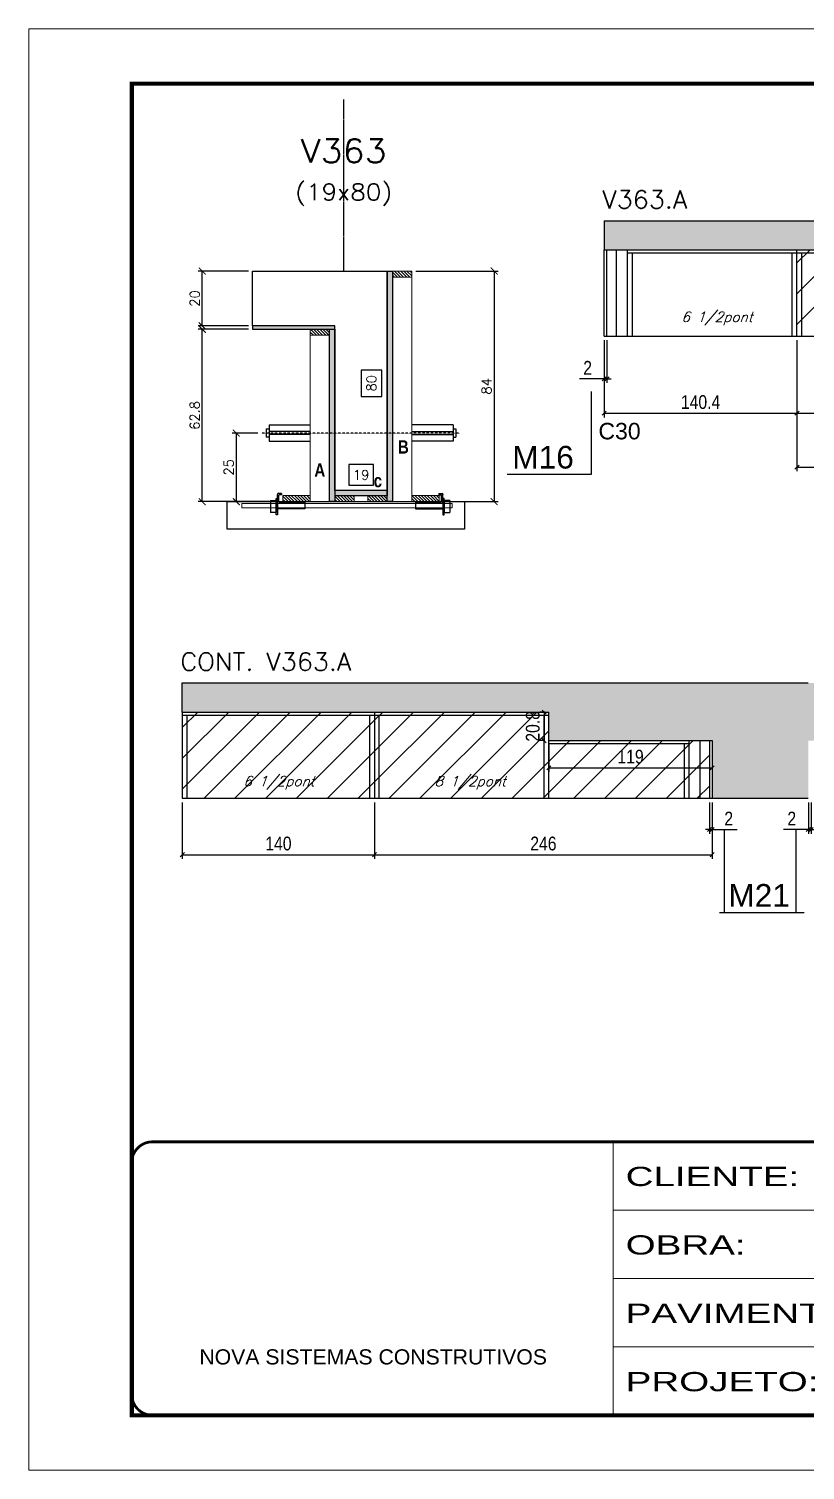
# Model space of a CAD drawing. Extents: x 137137 to 143418, y 10464 to 34486.
# Drawn here: x 140321 to 140886, y 29990 to 31040 of the extents above; entities that cross this region are included whole.
import ezdxf
from ezdxf.enums import TextEntityAlignment as Align

# ---------------------------------------------------------------- set-up
doc = ezdxf.new("R2010")
doc.units = 0
for name, pattern in [('CONTINUO', [0]), ('DASHED', [0.75, 0.5, -0.25]), ('HIDDEN', [0.375, 0.25, -0.125])]:
    doc.linetypes.add(name, pattern=pattern)
for name, color, linetype in [('5', 5, 'Continuous'), ('barrote', 251, 'Continuous'), ('COTA', 241, 'Continuous'), ('Cota Seção (2x)', 4, 'Continuous'), ('detalhes', 4, 'Continuous'), ('NOMENCLATURA', 7, 'Continuous'), ('Painéis', 200, 'Continuous'), ('presilha', 1, 'Continuous'), ('SARR_2.2x7', 40, 'Continuous'), ('SARR_3.5x7', 81, 'Continuous'), ('TENSOR', 3, 'Continuous'), ('texto', 7, 'Continuous'), ('Texto de Titulo', 7, 'Continuous'), ('Texto Qtd Sarr', 242, 'Continuous')]:
    doc.layers.add(name, color=color, linetype=linetype)
for name, color, linetype, lineweight in [('CONCRETO', 251, 'Continuous', 25), ('Folhas', 255, 'Continuous', 9), ('Hachura', 251, 'Continuous', 9), ('Madeira', 126, 'Continuous', 18), ('SARRAFO DE PRESSAO', 251, 'DASHED', 9), ('SCO-___-LAJ', 2, 'Continuous', 0), ('Texto Seção', 7, 'Continuous', 15)]:
    doc.layers.add(name, color=color, linetype=linetype, lineweight=lineweight)
doc.styles.add('ARIAL', font='arial.ttf')
doc.styles.add('COTA TECNICA', font='techl___.ttf', dxfattribs={"height": 10})
doc.styles.add('REGUA-120', font='ROMANS.shx', dxfattribs={"height": 15})
doc.styles.add('Romans', font='romans.shx')
doc.styles.get("Standard").update_dxf_attribs({"font": 'arial.ttf'})
doc.styles.add('TECNICA', font='techb___.ttf', dxfattribs={"height": 10})
doc.styles.add('Tecnologia', font='')
doc.styles.get('Tecnologia').set_extended_font_data('Forgotten Futurist')
doc.dimstyles.new('Cota Seção (2x)', dxfattribs={"dimtxt": 7, "dimasz": 5, "dimexe": 3, "dimexo": 3, "dimgap": 2, "dimtad": 3, "dimdec": 1, "dimlfac": 0.5, "dimzin": 12, "dimdsep": 46, "dimtxsty": 'Romans', "dimblk": 'ARCHTICK', "dimcen": 0, "dimclrd": 4, "dimclre": 4, "dimclrt": 1, "dimadec": 1, "dimazin": 3, "dimtfac": 1, "dimtdec": 1, "dimtmove": 0, "dimatfit": 3, "dimldrblk": 'OBLIQUE', "dimfxl": 1, "dimtolj": 1, "dimtzin": 12, "dimarcsym": 0})
doc.dimstyles.new('Cota Seção interna', dxfattribs={"dimtxt": 7, "dimasz": 6, "dimexe": 0.18, "dimexo": 2, "dimgap": -4, "dimtad": 3, "dimdec": 1, "dimlfac": 0.5, "dimzin": 12, "dimdsep": 46, "dimtxsty": 'Romans', "dimblk": 'ARCHTICK', "dimcen": 0.09, "dimse1": 1, "dimse2": 1, "dimsd1": 1, "dimsd2": 1, "dimclrd": 180, "dimclre": 5, "dimclrt": 1, "dimadec": 0, "dimazin": 3, "dimtfac": 1, "dimtdec": 1, "dimtofl": 0, "dimtmove": 0, "dimatfit": 3, "dimldrblk": 'ARCHTICK', "dimfxl": 1, "dimtolj": 1, "dimtzin": 0, "dimarcsym": 0})
doc.dimstyles.new('PAINEL', dxfattribs={"dimtxt": 10, "dimasz": 3, "dimexe": 3, "dimexo": 3, "dimgap": 3, "dimtad": 1, "dimdec": 1, "dimzin": 12, "dimdsep": 46, "dimtxsty": 'COTA TECNICA', "dimblk1": 'OBLIQUE', "dimblk2": 'OBLIQUE', "dimsah": 1, "dimcen": 0.9, "dimclrd": 4, "dimclre": 4, "dimclrt": 240, "dimadec": 1, "dimazin": 3, "dimtfac": 1, "dimtdec": 1, "dimtmove": 0, "dimatfit": 3, "dimfxl": 1, "dimtolj": 1, "dimtzin": 12, "dimarcsym": 0})
pattern_1 = [(45, (-1598.5, -2277.7), (-11.2253202, 11.2253202), [])]

# ---------------------------------------------------------------- blocks, each defined once
blk = doc.blocks.new('9999999999')
at = {"color": 30, "linetype": 'CONTINUO'}
for p, q in [((98564.6, 34230.2), (98564.6, 34429.4)), ((98564.6, 34379.6), (99584, 34379.6)), ((98564.6, 34329.8), (99488, 34329.8)), ((98564.6, 34280), (99488, 34280))]:
    blk.add_line(p, q, dxfattribs=at)
at = {"color": 30, "linetype": 'CONTINUO', "const_width": 2}
blk.add_lwpolyline([(99584, 34230.2), (99584, 34414.4, 0.414214), (99569, 34429.4), (98229, 34429.4, 0.414214), (98214, 34414.4), (98214, 34245.2, 0.414214), (98229, 34230.2), (99584, 34230.2)], format="xyb", dxfattribs=at)
at = {"layer": 'Folhas'}
blk.add_lwpolyline([(98139, 34190.2), (99624, 34190.2), (99624, 35240.2), (98139, 35240.2)], close=True, dxfattribs=at)
at = {"layer": 'Folhas', "color": 30, "const_width": 3}
blk.add_lwpolyline([(98214, 34230.2), (99584, 34230.2), (99584, 35200.2), (98214, 35200.2)], close=True, dxfattribs=at)
at = {"color": 7, "linetype": 'Continuous', "ltscale": 5, "style": 'ARIAL'}
blk.add_text('NOVA SISTEMAS CONSTRUTIVOS', height=11.059, dxfattribs=at).set_placement((98263.2, 34267.2))
at = {"layer": 'Folhas', "color": 7, "style": 'Tecnologia', "width": 1.5}
for s, p in [('CLIENTE:', (98573.7, 34397.2)), ('OBRA:', (98573.7, 34347.3)), ('PAVIMENTO:', (98573.7, 34297.5)), ('PROJETO:', (98573.7, 34247.7))]:
    blk.add_text(s, height=14, dxfattribs=at).set_placement(p)
blk = doc.blocks.new('_Oblique')
at = {"color": 0, "linetype": 'ByBlock', "lineweight": -2}
blk.add_line((-0.5, -0.5), (0.5, 0.5), dxfattribs=at)
blk = doc.blocks.new('*D63')
at = {"layer": 'COTA', "color": 4, "lineweight": -2, "ltscale": 25, "transparency": 16777216}
for p, q in [((140739.9, 30813.2), (140739.9, 30757)), ((140880.3, 30813.2), (140880.3, 30757)), ((140739.9, 30760), (140880.3, 30760))]:
    blk.add_line(p, q, dxfattribs=at)
at = {"layer": 'Defpoints', "color": 0, "ltscale": 25, "transparency": 16777216}
for p in [(140739.9, 30816.2), (140880.3, 30816.2), (140880.3, 30760)]:
    blk.add_point(p, dxfattribs=at)
at = {"layer": 'COTA', "color": 4, "lineweight": -2, "ltscale": 25, "transparency": 16777216, "xscale": 3, "yscale": 3, "zscale": 3, "rotation": 180}
blk.add_blockref('_Oblique', (140739.9, 30760), dxfattribs=at)
at = {"layer": 'COTA', "color": 4, "lineweight": -2, "ltscale": 25, "transparency": 16777216, "xscale": 3, "yscale": 3, "zscale": 3}
blk.add_blockref('_Oblique', (140880.3, 30760), dxfattribs=at)
at = {"layer": 'COTA', "color": 240, "ltscale": 25, "transparency": 16777216, "insert": (140810.1, 30768.1), "char_height": 10, "attachment_point": 5, "style": 'COTA TECNICA'}
blk.add_mtext('\\A1;140.4', dxfattribs=at)
blk = doc.blocks.new('*D64')
at = {"layer": 'COTA', "color": 4, "lineweight": -2, "ltscale": 25, "transparency": 16777216}
for p, q in [((140880.3, 30813.2), (140880.3, 30757)), ((141124.3, 30813.2), (141124.3, 30757)), ((140880.3, 30760), (141124.3, 30760))]:
    blk.add_line(p, q, dxfattribs=at)
at = {"layer": 'Defpoints', "color": 0, "ltscale": 25, "transparency": 16777216}
for p in [(140880.3, 30816.2), (141124.3, 30816.2), (141124.3, 30760)]:
    blk.add_point(p, dxfattribs=at)
at = {"layer": 'COTA', "color": 4, "lineweight": -2, "ltscale": 25, "transparency": 16777216, "xscale": 3, "yscale": 3, "zscale": 3, "rotation": 180}
blk.add_blockref('_Oblique', (140880.3, 30760), dxfattribs=at)
at = {"layer": 'COTA', "color": 4, "lineweight": -2, "ltscale": 25, "transparency": 16777216, "xscale": 3, "yscale": 3, "zscale": 3}
blk.add_blockref('_Oblique', (141124.3, 30760), dxfattribs=at)
at = {"layer": 'COTA', "color": 240, "ltscale": 25, "transparency": 16777216, "insert": (141002.3, 30768.1), "char_height": 10, "attachment_point": 5, "style": 'COTA TECNICA'}
blk.add_mtext('\\A1;244', dxfattribs=at)
blk = doc.blocks.new('*D70')
at = {"layer": 'COTA', "color": 4, "lineweight": -2, "ltscale": 25, "transparency": 16777216}
for p, q in [((140816.6, 30476.5), (140816.6, 30453.7)), ((140818.6, 30476.5), (140818.6, 30453.7)), ((140816.6, 30456.7), (140813.6, 30456.7)), ((140816.6, 30456.7), (140818.6, 30456.7)), ((140818.6, 30456.7), (140836.7, 30456.7))]:
    blk.add_line(p, q, dxfattribs=at)
at = {"layer": 'Defpoints', "color": 0, "ltscale": 25, "transparency": 16777216}
for p in [(140816.6, 30479.5), (140818.6, 30479.5), (140818.6, 30456.7)]:
    blk.add_point(p, dxfattribs=at)
at = {"layer": 'COTA', "color": 4, "lineweight": -2, "ltscale": 25, "transparency": 16777216, "xscale": 3, "yscale": 3, "zscale": 3}
blk.add_blockref('_Oblique', (140816.6, 30456.7), dxfattribs=at)
at = {"layer": 'COTA', "color": 4, "lineweight": -2, "ltscale": 25, "transparency": 16777216, "xscale": 3, "yscale": 3, "zscale": 3, "rotation": 180}
blk.add_blockref('_Oblique', (140818.6, 30456.7), dxfattribs=at)
at = {"layer": 'COTA', "color": 240, "ltscale": 25, "transparency": 16777216, "insert": (140830.6, 30464.7), "char_height": 10, "attachment_point": 5, "style": 'COTA TECNICA'}
blk.add_mtext('\\A1;2', dxfattribs=at)
blk = doc.blocks.new('*D71')
at = {"layer": 'COTA', "color": 4, "lineweight": -2, "ltscale": 25, "transparency": 16777216}
for p, q in [((140888.6, 30476.5), (140888.6, 30453.7)), ((140890.6, 30476.5), (140890.6, 30453.7)), ((140888.6, 30456.7), (140870.4, 30456.7)), ((140890.6, 30456.7), (140888.6, 30456.7)), ((140890.6, 30456.7), (140893.6, 30456.7))]:
    blk.add_line(p, q, dxfattribs=at)
at = {"layer": 'Defpoints', "color": 0, "ltscale": 25, "transparency": 16777216}
for p in [(140888.6, 30479.5), (140890.6, 30479.5), (140888.6, 30456.7)]:
    blk.add_point(p, dxfattribs=at)
at = {"layer": 'COTA', "color": 4, "lineweight": -2, "ltscale": 25, "transparency": 16777216, "xscale": 3, "yscale": 3, "zscale": 3}
blk.add_blockref('_Oblique', (140888.6, 30456.7), dxfattribs=at)
at = {"layer": 'COTA', "color": 4, "lineweight": -2, "ltscale": 25, "transparency": 16777216, "xscale": 3, "yscale": 3, "zscale": 3, "rotation": 180}
blk.add_blockref('_Oblique', (140890.6, 30456.7), dxfattribs=at)
at = {"layer": 'COTA', "color": 240, "ltscale": 25, "transparency": 16777216, "insert": (140876.5, 30464.7), "char_height": 10, "attachment_point": 5, "style": 'COTA TECNICA'}
blk.add_mtext('\\A1;2', dxfattribs=at)
blk = doc.blocks.new('*D72')
at = {"layer": 'COTA', "color": 4, "lineweight": -2, "ltscale": 25, "transparency": 16777216}
for p, q in [((140432.6, 30476.5), (140432.6, 30435.4)), ((140572.6, 30476.5), (140572.6, 30435.4)), ((140432.6, 30438.4), (140572.6, 30438.4))]:
    blk.add_line(p, q, dxfattribs=at)
at = {"layer": 'Defpoints', "color": 0, "ltscale": 25, "transparency": 16777216}
for p in [(140432.6, 30479.5), (140572.6, 30479.5), (140572.6, 30438.4)]:
    blk.add_point(p, dxfattribs=at)
at = {"layer": 'COTA', "color": 4, "lineweight": -2, "ltscale": 25, "transparency": 16777216, "xscale": 3, "yscale": 3, "zscale": 3, "rotation": 180}
blk.add_blockref('_Oblique', (140432.6, 30438.4), dxfattribs=at)
at = {"layer": 'COTA', "color": 4, "lineweight": -2, "ltscale": 25, "transparency": 16777216, "xscale": 3, "yscale": 3, "zscale": 3}
blk.add_blockref('_Oblique', (140572.6, 30438.4), dxfattribs=at)
at = {"layer": 'COTA', "color": 240, "ltscale": 25, "transparency": 16777216, "insert": (140502.6, 30446.5), "char_height": 10, "attachment_point": 5, "style": 'COTA TECNICA'}
blk.add_mtext('\\A1;140', dxfattribs=at)
blk = doc.blocks.new('*D76')
at = {"layer": 'COTA', "color": 4, "lineweight": -2, "ltscale": 25, "transparency": 16777216}
for p, q in [((140572.6, 30476.5), (140572.6, 30435.4)), ((140818.6, 30476.5), (140818.6, 30435.4)), ((140572.6, 30438.4), (140818.6, 30438.4))]:
    blk.add_line(p, q, dxfattribs=at)
at = {"layer": 'Defpoints', "color": 0, "ltscale": 25, "transparency": 16777216}
for p in [(140572.6, 30479.5), (140818.6, 30479.5), (140818.6, 30438.4)]:
    blk.add_point(p, dxfattribs=at)
at = {"layer": 'COTA', "color": 4, "lineweight": -2, "ltscale": 25, "transparency": 16777216, "xscale": 3, "yscale": 3, "zscale": 3, "rotation": 180}
blk.add_blockref('_Oblique', (140572.6, 30438.4), dxfattribs=at)
at = {"layer": 'COTA', "color": 4, "lineweight": -2, "ltscale": 25, "transparency": 16777216, "xscale": 3, "yscale": 3, "zscale": 3}
blk.add_blockref('_Oblique', (140818.6, 30438.4), dxfattribs=at)
at = {"layer": 'COTA', "color": 240, "ltscale": 25, "transparency": 16777216, "insert": (140695.6, 30446.5), "char_height": 10, "attachment_point": 5, "style": 'COTA TECNICA'}
blk.add_mtext('\\A1;246', dxfattribs=at)
blk = doc.blocks.new('*D82')
at = {"layer": 'COTA', "color": 4, "lineweight": -2, "ltscale": 25, "transparency": 16777216}
for p, q in [((140696.6, 30542.3), (140693.1, 30542.3)), ((140696.1, 30542.3), (140696.1, 30521.5)), ((140696.6, 30521.5), (140693.1, 30521.5))]:
    blk.add_line(p, q, dxfattribs=at)
at = {"layer": 'Defpoints', "color": 0, "ltscale": 25, "transparency": 16777216}
for p in [(140699.6, 30542.3), (140696.1, 30521.5), (140699.6, 30521.5)]:
    blk.add_point(p, dxfattribs=at)
at = {"layer": 'COTA', "color": 4, "lineweight": -2, "ltscale": 25, "transparency": 16777216, "xscale": 3, "yscale": 3, "zscale": 3}
for p, rotation in [((140696.1, 30542.3), 90), ((140696.1, 30521.5), 270)]:
    blk.add_blockref('_Oblique', p, dxfattribs=dict(at, rotation=rotation))
at = {"layer": 'COTA', "color": 240, "ltscale": 25, "transparency": 16777216, "insert": (140687.9, 30531.9), "char_height": 10, "attachment_point": 5, "rotation": 90, "style": 'COTA TECNICA'}
blk.add_mtext('\\A1;20.8', dxfattribs=at)
blk = doc.blocks.new('*D83')
at = {"layer": 'COTA', "color": 4, "lineweight": -2, "ltscale": 25, "transparency": 16777216}
for p, q in [((140699.6, 30518.5), (140699.6, 30498.7)), ((140818.6, 30518.5), (140818.6, 30498.7)), ((140699.6, 30501.7), (140818.6, 30501.7))]:
    blk.add_line(p, q, dxfattribs=at)
at = {"layer": 'Defpoints', "color": 0, "ltscale": 25, "transparency": 16777216}
for p in [(140699.6, 30521.5), (140818.6, 30521.5), (140818.6, 30501.7)]:
    blk.add_point(p, dxfattribs=at)
at = {"layer": 'COTA', "color": 4, "lineweight": -2, "ltscale": 25, "transparency": 16777216, "xscale": 3, "yscale": 3, "zscale": 3, "rotation": 180}
blk.add_blockref('_Oblique', (140699.6, 30501.7), dxfattribs=at)
at = {"layer": 'COTA', "color": 4, "lineweight": -2, "ltscale": 25, "transparency": 16777216, "xscale": 3, "yscale": 3, "zscale": 3}
blk.add_blockref('_Oblique', (140818.6, 30501.7), dxfattribs=at)
at = {"layer": 'COTA', "color": 240, "ltscale": 25, "transparency": 16777216, "insert": (140759.1, 30509.8), "char_height": 10, "attachment_point": 5, "style": 'COTA TECNICA'}
blk.add_mtext('\\A1;119', dxfattribs=at)
blk = doc.blocks.new('*D85')
at = {"layer": 'COTA', "color": 4, "lineweight": -2, "ltscale": 25, "transparency": 16777216}
for p, q in [((140880.3, 30813.2), (140880.3, 30717.8)), ((141124.3, 30813.2), (141124.3, 30717.8)), ((140880.3, 30720.8), (141124.3, 30720.8))]:
    blk.add_line(p, q, dxfattribs=at)
at = {"layer": 'Defpoints', "color": 0, "ltscale": 25, "transparency": 16777216}
for p in [(140880.3, 30816.2), (141124.3, 30816.2), (141124.3, 30720.8)]:
    blk.add_point(p, dxfattribs=at)
at = {"layer": 'COTA', "color": 4, "lineweight": -2, "ltscale": 25, "transparency": 16777216, "xscale": 3, "yscale": 3, "zscale": 3, "rotation": 180}
blk.add_blockref('_Oblique', (140880.3, 30720.8), dxfattribs=at)
at = {"layer": 'COTA', "color": 4, "lineweight": -2, "ltscale": 25, "transparency": 16777216, "xscale": 3, "yscale": 3, "zscale": 3}
blk.add_blockref('_Oblique', (141124.3, 30720.8), dxfattribs=at)
at = {"layer": 'COTA', "color": 240, "ltscale": 25, "transparency": 16777216, "insert": (141002.3, 30728.8), "char_height": 10, "attachment_point": 5, "style": 'COTA TECNICA'}
blk.add_mtext('\\A1;2X', dxfattribs=at)
blk = doc.blocks.new('titulo1')
at = {"layer": 'Defpoints', "color": 252, "linetype": 'HIDDEN', "ltscale": 2}
blk.add_line((0, 0), (0, 125), dxfattribs=at)
at = {"layer": 'Defpoints', "style": 'Romans', "oblique": 15}
blk.add_attdef('FOLHA', text='', height=10, dxfattribs=at).set_placement((0, 15.6), align=Align.MIDDLE_CENTER)
at = {"layer": 'Texto Qtd Sarr', "color": 3, "style": 'Romans', "oblique": 15}
for tag, height, p in [('TITULO', 17, (0, 71.4)), ('SEÇÃO', 12, (0, 41.5))]:
    blk.add_attdef(tag, text='', height=height, dxfattribs=at).set_placement(p, align=Align.MIDDLE_CENTER)
blk = doc.blocks.new('_ArchTick')
at = {"color": 0, "linetype": 'ByBlock', "const_width": 0.15}
blk.add_lwpolyline([(-0.5, -0.5), (0.5, 0.5)], dxfattribs=at)
blk = doc.blocks.new('*D86')
at = {"layer": 'COTA', "color": 4, "lineweight": -2, "transparency": 16777216}
for p, q in [((140480.8, 30821.2), (140444.1, 30821.2)), ((140447.1, 30695.6), (140447.1, 30821.2)), ((140498.4, 30695.6), (140444.1, 30695.6))]:
    blk.add_line(p, q, dxfattribs=at)
at = {"layer": 'Defpoints', "color": 0, "transparency": 16777216}
for p in [(140447.1, 30821.2), (140483.8, 30821.2), (140501.4, 30695.6)]:
    blk.add_point(p, dxfattribs=at)
at = {"layer": 'COTA', "color": 4, "lineweight": -2, "transparency": 16777216, "xscale": 5, "yscale": 5, "zscale": 5}
for p, rotation in [((140447.1, 30821.2), 90), ((140447.1, 30695.6), 270)]:
    blk.add_blockref('_ArchTick', p, dxfattribs=dict(at, rotation=rotation))
at = {"layer": 'COTA', "color": 1, "transparency": 16777216, "insert": (140441.6, 30758.4), "char_height": 7, "attachment_point": 5, "rotation": 90, "style": 'Romans'}
blk.add_mtext('\\A1;62.8', dxfattribs=at)
blk = doc.blocks.new('*D87')
at = {"layer": 'COTA', "color": 4, "lineweight": -2, "transparency": 16777216}
for p, q in [((140480.8, 30863.6), (140444.1, 30863.6)), ((140447.1, 30823.6), (140447.1, 30863.6)), ((140480.8, 30823.6), (140444.1, 30823.6))]:
    blk.add_line(p, q, dxfattribs=at)
at = {"layer": 'Defpoints', "color": 0, "transparency": 16777216}
for p in [(140447.1, 30863.6), (140483.8, 30863.6), (140483.8, 30823.6)]:
    blk.add_point(p, dxfattribs=at)
at = {"layer": 'COTA', "color": 4, "lineweight": -2, "transparency": 16777216, "xscale": 5, "yscale": 5, "zscale": 5}
for p, rotation in [((140447.1, 30863.6), 90), ((140447.1, 30823.6), 270)]:
    blk.add_blockref('_ArchTick', p, dxfattribs=dict(at, rotation=rotation))
at = {"layer": 'COTA', "color": 1, "transparency": 16777216, "insert": (140441.6, 30843.6), "char_height": 7, "attachment_point": 5, "rotation": 90, "style": 'Romans'}
blk.add_mtext('\\A1;20', dxfattribs=at)
blk = doc.blocks.new('*D88')
at = {"layer": 'Cota Seção (2x)', "color": 180, "lineweight": -2, "transparency": 16777216}
for p, q in [((140577.8, 30791.5), (140562.8, 30791.5)), ((140562.8, 30791.5), (140562.8, 30772.2)), ((140577.8, 30772.2), (140577.8, 30791.5)), ((140562.8, 30772.2), (140577.8, 30772.2))]:
    blk.add_line(p, q, dxfattribs=at)
at = {"layer": 'Defpoints', "color": 0, "transparency": 16777216}
for p in [(140543.8, 30863.6), (140581.8, 30863.6), (140543.8, 30703.6)]:
    blk.add_point(p, dxfattribs=at)
at = {"layer": 'Cota Seção (2x)', "color": 1, "transparency": 16777216, "insert": (140570.3, 30781.8), "char_height": 7, "attachment_point": 5, "rotation": 90, "style": 'Romans'}
blk.add_mtext('\\A1;80', dxfattribs=at)
blk = doc.blocks.new('PRESILHA METÁLICA 1')
at = {"layer": 'presilha'}
for p, q in [((7.5, 10.6), (7.5, 19.9)), ((12, 21), (8.6, 21)), ((9, 11.6), (9, 18.9)), ((12, 19.5), (9.6, 19.5)), ((12, 21), (12, 19.5)), ((0, 13), (6, 13)), ((0, 13), (0, 0)), ((6, 0), (0, 0)), ((6, 15.5), (7.5, 15.5)), ((6, -2.5), (6, 15.5)), ((6, 13), (6, 0)), ((7.5, 15.5), (7.5, -2.5)), ((37.5, 4.1), (7.5, 4.1)), ((37.5, 11), (9.6, 11)), ((37.5, 11), (37.5, 4.1)), ((7.5, -2.5), (6, -2.5))]:
    blk.add_line(p, q, dxfattribs=at)
for centre, radius, start, end in [((8.6, 19.9), 1.14, 90, 180), ((9.6, 18.9), 0.57, 90, 180), ((9.6, 11.6), 0.57, 180, 270)]:
    blk.add_arc(centre, radius, start, end, dxfattribs=at)
blk = doc.blocks.new('*D89')
at = {"layer": 'Cota Seção (2x)', "color": 180, "lineweight": -2, "transparency": 16777216}
for p, q in [((140571.8, 30722.6), (140553.8, 30722.6)), ((140553.8, 30722.6), (140553.8, 30707.6)), ((140571.8, 30707.6), (140571.8, 30722.6)), ((140553.8, 30707.6), (140571.8, 30707.6))]:
    blk.add_line(p, q, dxfattribs=at)
at = {"layer": 'Defpoints', "color": 0, "transparency": 16777216}
for p in [(140543.8, 30703.6), (140543.8, 30695.6), (140581.8, 30695.6)]:
    blk.add_point(p, dxfattribs=at)
at = {"layer": 'Cota Seção (2x)', "color": 1, "transparency": 16777216, "insert": (140562.8, 30715.1), "char_height": 7, "attachment_point": 5, "style": 'Romans'}
blk.add_mtext('\\A1;19', dxfattribs=at)
blk = doc.blocks.new('*D90')
at = {"layer": 'COTA', "color": 4, "lineweight": -2, "transparency": 16777216}
for p, q in [((140602.8, 30863.6), (140662.7, 30863.6)), ((140659.7, 30863.6), (140659.7, 30695.6)), ((140602.8, 30695.6), (140662.7, 30695.6))]:
    blk.add_line(p, q, dxfattribs=at)
at = {"layer": 'Defpoints', "color": 0, "transparency": 16777216}
for p in [(140599.8, 30863.6), (140599.8, 30695.6), (140659.7, 30695.6)]:
    blk.add_point(p, dxfattribs=at)
at = {"layer": 'COTA', "color": 4, "lineweight": -2, "transparency": 16777216, "xscale": 5, "yscale": 5, "zscale": 5}
for p, rotation in [((140659.7, 30863.6), 90), ((140659.7, 30695.6), 270)]:
    blk.add_blockref('_ArchTick', p, dxfattribs=dict(at, rotation=rotation))
at = {"layer": 'COTA', "color": 1, "transparency": 16777216, "insert": (140654.2, 30779.6), "char_height": 7, "attachment_point": 5, "rotation": 90, "style": 'Romans'}
blk.add_mtext('\\A1;84', dxfattribs=at)
blk = doc.blocks.new('*D91')
at = {"layer": 'COTA', "color": 4, "lineweight": -2, "transparency": 16777216}
for p, q in [((140487.5, 30745.6), (140468.9, 30745.6)), ((140471.9, 30745.6), (140471.9, 30695.6)), ((140487.5, 30695.6), (140468.9, 30695.6))]:
    blk.add_line(p, q, dxfattribs=at)
at = {"layer": 'Defpoints', "color": 0, "transparency": 16777216}
for p in [(140490.5, 30745.6), (140471.9, 30695.6), (140490.5, 30695.6)]:
    blk.add_point(p, dxfattribs=at)
at = {"layer": 'COTA', "color": 4, "lineweight": -2, "transparency": 16777216, "xscale": 5, "yscale": 5, "zscale": 5}
for p, rotation in [((140471.9, 30745.6), 90), ((140471.9, 30695.6), 270)]:
    blk.add_blockref('_ArchTick', p, dxfattribs=dict(at, rotation=rotation))
at = {"layer": 'COTA', "color": 1, "transparency": 16777216, "insert": (140466.4, 30720.6), "char_height": 7, "attachment_point": 5, "rotation": 90, "style": 'Romans'}
blk.add_mtext('\\A1;25', dxfattribs=at)
blk = doc.blocks.new('*D95')
at = {"layer": 'COTA', "color": 4, "lineweight": -2, "ltscale": 25, "transparency": 16777216}
for p, q in [((140739.9, 30813.2), (140739.9, 30782.1)), ((140741.9, 30813.2), (140741.9, 30782.1)), ((140739.9, 30785.1), (140721.8, 30785.1)), ((140741.9, 30785.1), (140739.9, 30785.1)), ((140741.9, 30785.1), (140744.9, 30785.1))]:
    blk.add_line(p, q, dxfattribs=at)
at = {"layer": 'Defpoints', "color": 0, "ltscale": 25, "transparency": 16777216}
for p in [(140739.9, 30816.2), (140741.9, 30816.2), (140739.9, 30785.1)]:
    blk.add_point(p, dxfattribs=at)
at = {"layer": 'COTA', "color": 4, "lineweight": -2, "ltscale": 25, "transparency": 16777216, "xscale": 3, "yscale": 3, "zscale": 3}
blk.add_blockref('_Oblique', (140739.9, 30785.1), dxfattribs=at)
at = {"layer": 'COTA', "color": 4, "lineweight": -2, "ltscale": 25, "transparency": 16777216, "xscale": 3, "yscale": 3, "zscale": 3, "rotation": 180}
blk.add_blockref('_Oblique', (140741.9, 30785.1), dxfattribs=at)
at = {"layer": 'COTA', "color": 240, "ltscale": 25, "transparency": 16777216, "insert": (140727.8, 30793.1), "char_height": 10, "attachment_point": 5, "style": 'COTA TECNICA'}
blk.add_mtext('\\A1;2', dxfattribs=at)

msp = doc.modelspace()

# ---------------------------------------------------------------- hatches: boundary and pattern name
at = {"layer": 'COTA', "linetype": 'ByBlock'}
h = msp.add_hatch(dxfattribs=at)
h.set_pattern_fill('AR-CONC', color=256, scale=0.03)
h.set_pattern_definition([(50, (1795.7147, -2153.1135), (5.46554007, -0.47817257), [0.5715, -6.2865]), (355, (1795.7147, -2153.1135), (-1.05730264, 5.73170536), [0.4572, -5.02921753]), (100.4514447, (1796.17, -2153.1534), (4.40823741, 5.25353256), [0.48570026, -5.34270734]), (46.1842, (1795.715, -2151.5895), (8.13237123, -1.26126984), [0.85725, -9.42975]), (96.6355576, (1796.392, -2151.695), (7.122124, 7.42278374), [0.7285507, -8.01406824]), (351.184151, (1795.715, -2151.5895), (7.122124, 7.42278374), [0.685799, -7.54379196]), (21, (1796.4767, -2151.9705), (4.54843174, -3.06795595), [0.5715, -6.2865]), (326, (1796.4767, -2151.9705), (1.85406085, 5.52563898), [0.4572, -5.0292]), (71.451445, (1796.8557, -2152.226), (6.40249258, 2.45768307), [0.48570026, -5.34269813]), (37.5, (1795.7147, -2153.1135), (0.092658098, 2.536651166), [0, -4.96824, 0, -5.1054, 0, -5.04825]), (7.5, (1795.7147, -2153.1135), (2.004589875, 3.005417245), [0, -2.91084, 0, -4.85394, 0, -1.92405]), (327.5, (1794.0154, -2153.1135), (4.067717855, -0.17186232), [0, -1.905, 0, -5.9436, 0, -7.8867]), (317.5, (1793.2534, -2153.1135), (4.44387544, 0.76279473), [0, -2.4765, 0, -3.94716, 0, -5.6007])])
h.paths.add_polyline_path([(141559.24, 30879.04), (141686.24, 30879.04), (141686.24, 30900.24), (141455.64, 30900.24), (141336.64, 30900.24), (141266.64, 30900.24), (141147.64, 30900.24), (140739.88, 30900.24), (140739.88, 30879.04), (141251.24, 30879.04), (141251.24, 30858.24), (141370.24, 30857.94), (141370.24, 30815.94), (141438.74, 30815.59), (141438.74, 30857.59), (141559.24, 30858.24)])
h = msp.add_hatch(dxfattribs=at)
h.set_pattern_fill('AR-CONC', color=256, scale=0.03)
h.set_pattern_definition([(50, (1360.614, -2237.7756), (5.46554007, -0.47817257), [0.5715, -6.2865]), (355, (1360.614, -2237.7756), (-1.05730264, 5.73170536), [0.4572, -5.02921753]), (100.4514447, (1361.0694, -2237.8154), (4.40823741, 5.25353256), [0.48570026, -5.34270734]), (46.1842, (1360.614, -2236.2516), (8.13237123, -1.26126984), [0.85725, -9.42975]), (96.6355576, (1361.292, -2236.357), (7.122124, 7.42278374), [0.7285507, -8.01406824]), (351.184151, (1360.614, -2236.2516), (7.122124, 7.42278374), [0.685799, -7.54379196]), (21, (1361.376, -2236.6326), (4.54843174, -3.06795595), [0.5715, -6.2865]), (326, (1361.376, -2236.6326), (1.85406085, 5.52563898), [0.4572, -5.0292]), (71.451445, (1361.755, -2236.888), (6.40249258, 2.45768307), [0.48570026, -5.34269813]), (37.5, (1360.614, -2237.7756), (0.092658098, 2.536651166), [0, -4.96824, 0, -5.1054, 0, -5.04825]), (7.5, (1360.614, -2237.7756), (2.004589875, 3.005417245), [0, -2.91084, 0, -4.85394, 0, -1.92405]), (327.5, (1358.9147, -2237.7756), (4.067717855, -0.17186232), [0, -1.905, 0, -5.9436, 0, -7.8867]), (317.5, (1358.1527, -2237.7756), (4.44387544, 0.76279473), [0, -2.4765, 0, -3.94716, 0, -5.6007])])
h.paths.add_polyline_path([(140818.56, 30563.54), (140699.56, 30563.54), (140432.58, 30563.54), (140432.58, 30542.34), (140699.56, 30542.34), (140699.56, 30521.54), (140818.56, 30521.54), (140818.56, 30479.54), (140888.56, 30479.54), (140888.56, 30521.54), (141007.56, 30521.54), (141007.56, 30542.34), (141581.55, 30542.34), (141581.55, 30563.54), (141007.56, 30563.54), (140888.56, 30563.54)])
at = {"layer": 'Hachura', "linetype": 'ByBlock'}
h = msp.add_hatch(dxfattribs=at)
h.set_pattern_fill('ANSI31', color=256, scale=5)
h.set_pattern_definition([(45, (-1598.5, -2297.15), (-11.2253202, 11.2253202), [])])
h.paths.add_polyline_path([(140880.28, 30879.04), (140880.28, 30816.24), (141124.28, 30816.24), (141124.28, 30879.04)])
at = {"layer": 'Hachura'}
h = msp.add_hatch(color=256, dxfattribs=at)
h.dxf.hatch_style = 1
h.paths.add_polyline_path([(140581.77, 30863.63), (140585.77, 30863.63), (140585.77, 30695.63), (140581.77, 30695.63)])
h = msp.add_hatch(dxfattribs=at)
h.set_pattern_fill('ANSI31', color=256, scale=0.5, angle=270, style=0)
h.set_pattern_definition([(315, (163431.5899, 22555.9875), (1.12253202, 1.12253202), [])])
h.paths.add_polyline_path([(140599.77, 30859.23), (140599.77, 30863.63), (140585.77, 30863.63), (140585.77, 30859.23)])
h = msp.add_hatch(color=256, dxfattribs=at)
h.dxf.hatch_style = 1
h.paths.add_polyline_path([(140543.77, 30821.23), (140543.77, 30823.63), (140483.77, 30823.63), (140483.77, 30821.23)])
h = msp.add_hatch(dxfattribs=at)
h.set_pattern_fill('ANSI31', color=256, scale=0.5, angle=270, style=0)
h.set_pattern_definition([(315, (163491.5899, 22513.5875), (1.12253202, 1.12253202), [])])
h.paths.add_polyline_path([(140539.77, 30816.83), (140539.77, 30821.23), (140525.77, 30821.23), (140525.77, 30816.83)])
h = msp.add_hatch(color=256, dxfattribs=at)
h.dxf.hatch_style = 1
h.paths.add_polyline_path([(140539.77, 30821.23), (140543.77, 30821.23), (140543.77, 30695.63), (140539.77, 30695.63)])
h = msp.add_hatch(color=256, dxfattribs=at)
h.dxf.hatch_style = 1
h.paths.add_polyline_path([(140581.77, 30700.03), (140581.77, 30703.63), (140543.77, 30703.63), (140543.77, 30700.03)])
h = msp.add_hatch(dxfattribs=at)
h.set_pattern_fill('ANSI31', color=256, scale=0.5, angle=270, style=0)
h.set_pattern_definition([(315, (163491.5899, 22465.9875), (1.12253202, 1.12253202), [])])
h.paths.add_polyline_path([(140505.77, 30695.63), (140505.77, 30700.03), (140525.77, 30700.03), (140525.77, 30695.63)])
h = msp.add_hatch(dxfattribs=at)
h.set_pattern_fill('ANSI31', color=256, scale=0.5, angle=270, style=0)
h.set_pattern_definition([(315, (163500.3899, 22465.9875), (1.12253202, 1.12253202), [])])
h.paths.add_polyline_path([(140543.77, 30695.63), (140543.77, 30700.03), (140557.77, 30700.03), (140557.77, 30695.63)])
h = msp.add_hatch(dxfattribs=at)
h.set_pattern_fill('ANSI31', color=256, scale=0.5, angle=270, style=0)
h.set_pattern_definition([(315, (163500.392, 22465.9875), (1.12253202, 1.12253202), [])])
h.paths.add_polyline_path([(140581.77, 30695.63), (140581.77, 30700.03), (140567.77, 30700.03), (140567.77, 30695.63)])
h = msp.add_hatch(dxfattribs=at)
h.set_pattern_fill('ANSI31', color=256, scale=0.5, angle=270, style=0)
h.set_pattern_definition([(315, (163397.5899, 22465.9875), (1.12253202, 1.12253202), [])])
h.paths.add_polyline_path([(140599.77, 30695.63), (140599.77, 30700.03), (140619.77, 30700.03), (140619.77, 30695.63)])
at = {"layer": 'Hachura', "linetype": 'ByBlock'}
h = msp.add_hatch(dxfattribs=at)
h.set_pattern_fill('ANSI31', color=256, scale=5)
h.set_pattern_definition(pattern_1)
h.paths.add_polyline_path([(140432.58, 30542.34), (140432.58, 30479.54), (140572.58, 30479.54), (140572.58, 30542.34)])
h = msp.add_hatch(dxfattribs=at)
h.set_pattern_fill('ANSI31', color=256, scale=5)
h.set_pattern_definition(pattern_1)
h.paths.add_polyline_path([(140816.56, 30479.54), (140816.56, 30521.54), (140699.56, 30521.54), (140699.56, 30542.34), (140572.58, 30542.34), (140572.58, 30479.54)])

# ---------------------------------------------------------------- linework, layer by layer
at = {"ltscale": 3}
for p, q in [((140493.77, 30748.6), (140493.77, 30742.6)), ((140493.77, 30748.6), (140495.77, 30748.6)), ((140495.77, 30751.6), (140495.77, 30739.6)), ((140495.77, 30751.6), (140525.77, 30751.6)), ((140525.77, 30746.6), (140495.77, 30746.6)), ((140525.77, 30744.6), (140495.77, 30744.6)), ((140629.77, 30751.6), (140599.77, 30751.6)), ((140599.77, 30746.6), (140629.77, 30746.6)), ((140599.77, 30744.6), (140629.77, 30744.6)), ((140629.77, 30751.6), (140629.77, 30739.6)), ((140629.77, 30748.6), (140631.77, 30748.6)), ((140631.77, 30748.6), (140631.77, 30742.6)), ((140495.77, 30742.6), (140493.77, 30742.6)), ((140495.77, 30739.6), (140525.77, 30739.6)), ((140629.77, 30739.6), (140599.77, 30739.6)), ((140629.77, 30742.6), (140631.77, 30742.6))]:
    msp.add_line(p, q, dxfattribs=at)
at = {"layer": 'barrote'}
msp.add_lwpolyline([(140638.14, 30675.63), (140465.17, 30675.63), (140465.17, 30695.63), (140638.14, 30695.63)], close=True, dxfattribs=at)
at = {"layer": 'CONCRETO'}
msp.add_lwpolyline([(140543.77, 30823.63), (140483.77, 30823.63), (140483.77, 30863.63), (140543.77, 30863.63), (140543.77, 30863.63), (140581.77, 30863.63), (140581.77, 30700.03), (140581.77, 30700.03), (140581.77, 30703.63), (140543.77, 30703.63)], close=True, dxfattribs=at)
at = {"layer": 'COTA', "linetype": 'ByBlock'}
for p, q in [((140739.88, 30900.24), (141251.24, 30900.24)), ((140739.88, 30900.24), (140739.88, 30879.04)), ((140432.58, 30542.34), (140432.58, 30563.54)), ((140432.58, 30563.54), (140699.56, 30563.54)), ((140432.58, 30542.34), (140432.58, 30563.54)), ((140699.56, 30563.54), (140818.56, 30563.54)), ((140818.56, 30563.54), (140888.56, 30563.54)), ((140818.56, 30479.54), (140888.56, 30479.54))]:
    msp.add_line(p, q, dxfattribs=at)
at = {"layer": 'Madeira'}
for points in [[(140599.77, 30859.23), (140599.77, 30863.63), (140585.77, 30863.63), (140585.77, 30859.23)], [(140599.77, 30863.63), (140585.77, 30863.63), (140585.77, 30695.63), (140599.77, 30695.63)], [(140539.77, 30816.83), (140539.77, 30821.23), (140525.77, 30821.23), (140525.77, 30816.83)], [(140539.77, 30821.23), (140525.77, 30821.23), (140525.77, 30695.63), (140539.77, 30695.63)], [(140505.77, 30695.63), (140505.77, 30700.03), (140525.77, 30700.03), (140525.77, 30695.63)], [(140543.77, 30695.63), (140543.77, 30700.03), (140557.77, 30700.03), (140557.77, 30695.63)], [(140581.77, 30695.63), (140581.77, 30700.03), (140567.77, 30700.03), (140567.77, 30695.63)], [(140599.77, 30695.63), (140599.77, 30700.03), (140619.77, 30700.03), (140619.77, 30695.63)]]:
    msp.add_lwpolyline(points, close=True, dxfattribs=at)
at = {"layer": 'NOMENCLATURA', "linetype": 'Continuous'}
for p, q in [((140730.63, 30715.52), (140730.63, 30775.86)), ((140669.14, 30715.52), (140730.63, 30715.52)), ((140827.61, 30396.33), (140827.61, 30456.67)), ((140879.5, 30456.67), (140879.5, 30396.33)), ((140823.99, 30396.33), (140885.49, 30396.33))]:
    msp.add_line(p, q, dxfattribs=at)
at = {"layer": 'Painéis'}
for p, q in [((140739.88, 30879.04), (141251.24, 30879.04)), ((140739.88, 30816.24), (140739.88, 30879.04)), ((140741.88, 30816.24), (140741.88, 30879.04)), ((140880.28, 30816.24), (140880.28, 30879.04)), ((140739.88, 30816.24), (141251.24, 30816.24)), ((140432.58, 30542.34), (140432.58, 30479.54)), ((140432.58, 30542.34), (140699.56, 30542.34)), ((140432.58, 30542.34), (140432.58, 30479.54)), ((140572.58, 30542.34), (140572.58, 30479.54)), ((140572.58, 30542.34), (140572.58, 30479.54)), ((140699.56, 30521.54), (140699.56, 30542.34)), ((140699.56, 30521.54), (140818.56, 30521.54)), ((140816.56, 30521.54), (140816.56, 30479.54)), ((140818.56, 30521.54), (140818.56, 30479.54)), ((140432.58, 30479.54), (140818.56, 30479.54))]:
    msp.add_line(p, q, dxfattribs=at)
for points in [[(140581.77, 30863.63), (140585.77, 30863.63), (140585.77, 30695.63), (140581.77, 30695.63)], [(140543.77, 30821.23), (140543.77, 30823.63), (140483.77, 30823.63), (140483.77, 30821.23)], [(140539.77, 30821.23), (140543.77, 30821.23), (140543.77, 30695.63), (140539.77, 30695.63)], [(140581.77, 30700.03), (140581.77, 30703.63), (140543.77, 30703.63), (140543.77, 30700.03)]]:
    msp.add_lwpolyline(points, close=True, dxfattribs=at)
at = {"layer": 'SARR_2.2x7', "linetype": 'Continuous'}
for p, q in [((140748.88, 30816.24), (140748.88, 30879.04)), ((140756.88, 30876.84), (140880.28, 30876.84)), ((140880.28, 30876.84), (141124.28, 30876.84)), ((140432.58, 30540.14), (140572.58, 30540.14)), ((140572.58, 30540.14), (140699.56, 30540.14)), ((140699.56, 30519.34), (140801.56, 30519.34)), ((140809.56, 30521.54), (140809.56, 30479.54))]:
    msp.add_line(p, q, dxfattribs=at)
at = {"layer": 'SARR_3.5x7'}
for p, q in [((140756.88, 30816.24), (140756.88, 30879.04)), ((140760.38, 30816.24), (140760.38, 30876.84)), ((140876.83, 30816.24), (140876.83, 30876.84)), ((140883.73, 30816.24), (140883.73, 30876.84)), ((140436.03, 30479.54), (140436.03, 30540.14)), ((140569.13, 30479.54), (140569.13, 30540.14)), ((140576.03, 30479.54), (140576.03, 30540.14)), ((140696.06, 30479.54), (140696.06, 30540.14)), ((140699.56, 30479.54), (140699.56, 30540.14)), ((140798.06, 30519.34), (140798.06, 30479.54)), ((140801.56, 30521.54), (140801.56, 30479.54))]:
    msp.add_line(p, q, dxfattribs=at)
at = {"layer": 'SCO-___-LAJ', "color": 1}
msp.add_lwpolyline([(140629.13, 30694.3), (140475.83, 30694.3), (140475.83, 30691.1), (140629.13, 30691.1)], close=True, dxfattribs=at)
at = {"layer": 'TENSOR', "linetype": 'HIDDEN', "ltscale": 0.5}
msp.add_line((140634.77, 30745.6), (140490.47, 30745.6), dxfattribs=at)

# ---------------------------------------------------------------- block references
at = {"layer": 'presilha', "yscale": 0.6666666666666666, "zscale": 0.6666666666666666}
for p, xscale in [((140496.9, 30687.66), 0.6666666666666666), ((140627.35, 30687.66), -0.6666666666666666)]:
    msp.add_blockref('PRESILHA METÁLICA 1', p, dxfattribs=dict(at, xscale=xscale))
at = {"layer": 'SARRAFO DE PRESSAO', "color": 6, "linetype": 'ByBlock'}
msp.add_blockref('9999999999', (42181.81, -4200.15), dxfattribs=at)
at = {"layer": 'Texto Seção'}
ref = msp.add_blockref('titulo1', (140550.16, 30863.63), dxfattribs=at)
ref.add_attrib('TITULO', 'V363', dxfattribs={"layer": 'Texto de Titulo', "color": 7, "height": 17, "style": 'Romans', "width": 1.1}).set_placement((140550.16, 30951.13), align=Align.MIDDLE_CENTER)
ref.add_attrib('SEÇÃO', '(19x80)', dxfattribs={"layer": 'Texto de Titulo', "color": 7, "height": 12, "style": 'Romans', "width": 1.1}).set_placement((140550.16, 30921.13), align=Align.MIDDLE_CENTER)

# ---------------------------------------------------------------- texts
at = {"layer": '5', "linetype": 'Continuous'}
msp.add_text('C30', height=12, rotation=0.00004, dxfattribs=at).set_placement((140735.69, 30740.98))
at = {"layer": 'detalhes', "style": 'TECNICA'}
for s, p in [('B', (140589.6, 30730.66)), ('A', (140528.77, 30713.82)), ('c', (140571.95, 30706.13))]:
    msp.add_text(s, height=9.6, dxfattribs=at).set_placement(p)
at = {"layer": 'NOMENCLATURA', "linetype": 'Continuous'}
msp.add_text('M16', height=16.5, rotation=360, dxfattribs=at).set_placement((140672.92, 30719.72))
msp.add_text('M21', height=16.5, dxfattribs=at).set_placement((140830.3, 30400.53))
at = {"layer": 'texto', "color": 2, "char_height": 7.2737, "attachment_point": 5, "style": 'Romans'}
for s, insert in [('{\\Q19;\\C256;6 1/2pont}', (140822.02, 30829.03)), ('{\\Q19;\\C256;6 1/2pont}', (140502.95, 30490.8)), ('{\\Q19;\\C256;8 1/2pont}', (140642.25, 30490.8))]:
    msp.add_mtext(s, dxfattribs=dict(at, insert=insert))
at = {"layer": 'Texto Seção', "style": 'REGUA-120', "width": 1.05}
for s, p in [('V363.A', (140738.47, 30909.26)), ('CONT. V363.A', (140431.17, 30572.56))]:
    msp.add_text(s, height=13, dxfattribs=at).set_placement(p)

# ---------------------------------------------------------------- dimensions: what is measured, and where the dimension line sits
at = {"layer": 'COTA'}
for base, p1, p2, picture, middle in [((140447.05, 30863.63), (140483.77, 30823.63), (140483.77, 30863.63), '*D87', (140441.55, 30843.63)), ((140659.74, 30695.63), (140599.77, 30863.63), (140599.77, 30695.63), '*D90', (140654.24, 30779.63)), ((140447.05, 30821.23), (140501.37, 30695.63), (140483.77, 30821.23), '*D86', (140441.55, 30758.43)), ((140471.91, 30695.63), (140490.47, 30745.6), (140490.47, 30695.63), '*D91', (140466.41, 30720.62))]:
    dim = msp.add_linear_dim(base=base, p1=p1, p2=p2, angle=90, dimstyle='Cota Seção (2x)', dxfattribs=at)
    dim.commit()
    dim.dimension.update_dxf_attribs({"geometry": picture, "text_midpoint": middle})
at = {"layer": 'COTA', "ltscale": 25}
for base, p1, p2, picture, middle in [((140739.88, 30785.11), (140741.88, 30816.24), (140739.88, 30816.24), '*D95', (140727.82, 30793.11)), ((140880.28, 30759.98), (140739.88, 30816.24), (140880.28, 30816.24), '*D63', (140810.08, 30768.08)), ((140818.56, 30501.69), (140699.56, 30521.54), (140818.56, 30521.54), '*D83', (140759.06, 30509.77)), ((140572.58, 30438.39), (140432.58, 30479.54), (140572.58, 30479.54), '*D72', (140502.58, 30446.49)), ((140818.56, 30456.67), (140816.56, 30479.54), (140818.56, 30479.54), '*D70', (140830.61, 30464.67)), ((140888.56, 30456.67), (140890.56, 30479.54), (140888.56, 30479.54), '*D71', (140876.5, 30464.67))]:
    dim = msp.add_linear_dim(base=base, p1=p1, p2=p2, dimstyle='PAINEL', dxfattribs=at)
    dim.commit()
    dim.dimension.update_dxf_attribs({"geometry": picture, "text_midpoint": middle})
dim = msp.add_linear_dim(base=(141124.28, 30759.98), p1=(140880.28, 30816.24), p2=(141124.28, 30816.24), dimstyle='PAINEL', dxfattribs=at)
dim.commit()
dim.dimension.update_dxf_attribs({"geometry": '*D64', "text_midpoint": (141002.28, 30759.98), "dimtype": 160})
dim = msp.add_linear_dim(base=(141124.28, 30720.79), p1=(140880.28, 30816.24), p2=(141124.28, 30816.24), text='2X', dimstyle='PAINEL', dxfattribs=at)
dim.commit()
dim.dimension.update_dxf_attribs({"geometry": '*D85', "text_midpoint": (141002.28, 30728.84)})
dim = msp.add_linear_dim(base=(140696.06, 30521.54), p1=(140699.56, 30542.34), p2=(140699.56, 30521.54), angle=90, dimstyle='PAINEL', dxfattribs=at)
dim.commit()
dim.dimension.update_dxf_attribs({"geometry": '*D82', "text_midpoint": (140696.06, 30531.94), "dimtype": 160})
dim = msp.add_linear_dim(base=(140818.56, 30438.39), p1=(140572.58, 30479.54), p2=(140818.56, 30479.54), dimstyle='PAINEL', override={"dimtmove": 1}, dxfattribs=at)
dim.commit()
dim.dimension.update_dxf_attribs({"geometry": '*D76', "text_midpoint": (140695.57, 30446.49)})
at = {"layer": 'Cota Seção (2x)'}
for base, p1, p2, angle, picture, middle in [((140581.77, 30863.63), (140543.77, 30703.63), (140543.77, 30863.63), 90, '*D88', (140581.77, 30781.83)), ((140543.77, 30703.63), (140581.77, 30695.63), (140543.77, 30695.63), 180, '*D89', (140562.77, 30703.63))]:
    dim = msp.add_linear_dim(base=base, p1=p1, p2=p2, angle=angle, dimstyle='Cota Seção interna', dxfattribs=at)
    dim.commit()
    dim.dimension.update_dxf_attribs({"geometry": picture, "text_midpoint": middle, "dimtype": 160})

doc.saveas('drawing.dxf')
